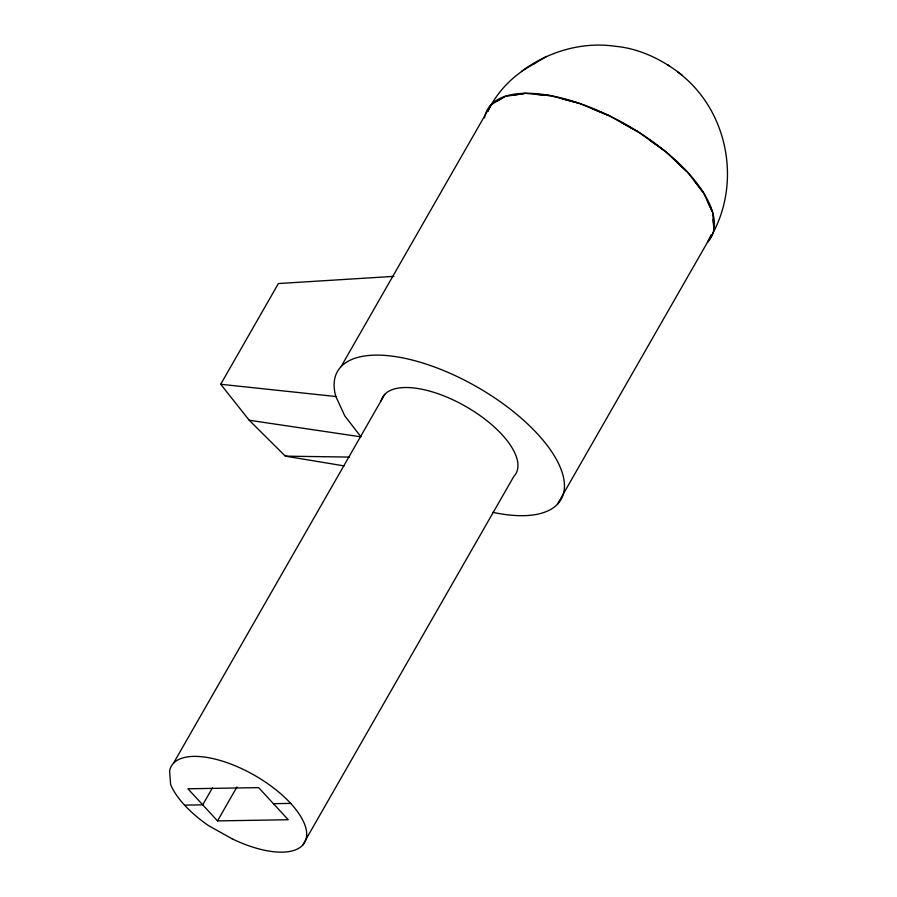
<?xml version="1.0" encoding="UTF-8"?>
<svg xmlns="http://www.w3.org/2000/svg" width="897" height="897" viewBox="0 0 897 897"><rect width="100%" height="100%" fill="white"/><g stroke="black" fill="none" stroke-linecap="round" stroke-linejoin="round"><path stroke-width="1.35" d="M487.777 111.306L490.838 105.308M711.22 234.745L707.655 241.854M713.889 228.657L713.182 219.473M557.452 504.204L707.419 242.358C743.131 188.112 729.822 110.836 677.829 72.085M487.878 111.239C497.521 90.832 514.317 74.238 534.242 63.777M344.145 465.902L285.336 456.147L249.231 420.256L220.707 384.264L278.384 283.553L393.918 276.366M341.095 366.615L491.051 104.77L505 96.439L525.317 93.333L550.68 95.687L579.35 103.357L609.377 115.814L638.72 132.207L665.372 151.414L687.506 172.134L703.64 192.956L712.655 212.454L713.934 229.307M173.491 763.224L384.735 394.366M212.443 787.869L202.722 804.844L184.558 805.136M217.511 820.901L288.229 819.735L258.65 787.622L187.933 788.788L217.511 820.901L236.954 786.949M302.569 845.299L513.813 476.442A76.828 33.324 29.8 0 0 465.442 406.274A76.828 33.324 29.8 0 0 381.113 400.903M496.882 101.327L504.462 96.764M521.392 71.513C548.078 51.499 582.254 41.441 615.432 46.285C640.043 48.606 663.118 60.009 682.247 75.303M534.421 63.676L546.452 56.433M513.454 95.149L524.532 93.445M273.439 803.678L290.695 803.398M285.336 456.147L349.606 457.089M535.868 94.308L549.704 95.598M220.707 384.264L335.848 396.519A128.798 55.849 29.8 0 1 421.321 362.567A128.798 55.849 29.8 0 1 558.708 463.884A128.798 55.849 29.8 0 1 492.868 512.322M249.231 420.256L360.998 436.85L344.863 416.029L335.848 396.519M562.61 98.883L578.24 103.065M591.852 108.537L608.222 115.332M621.587 122.631L637.588 131.567M649.809 140.201L664.329 150.674M667.626 64.73L668.927 65.694M674.578 160.036L686.654 171.338M694.222 180.802L703.013 192.149M707.385 201.074L712.296 211.703M484.515 117.821A128.798 55.849 29.8 0 1 624.256 123.551A128.798 55.849 29.8 0 1 707.419 242.358M231.987 838.74L208.564 825.644A78.005 33.828 29.8 0 1 170.621 784.471L169.6 771.016A76.828 33.324 29.8 0 1 244.074 769.794A76.828 33.324 29.8 0 1 306.46 837.518A76.828 33.324 29.8 0 1 231.987 838.74"/></g></svg>
